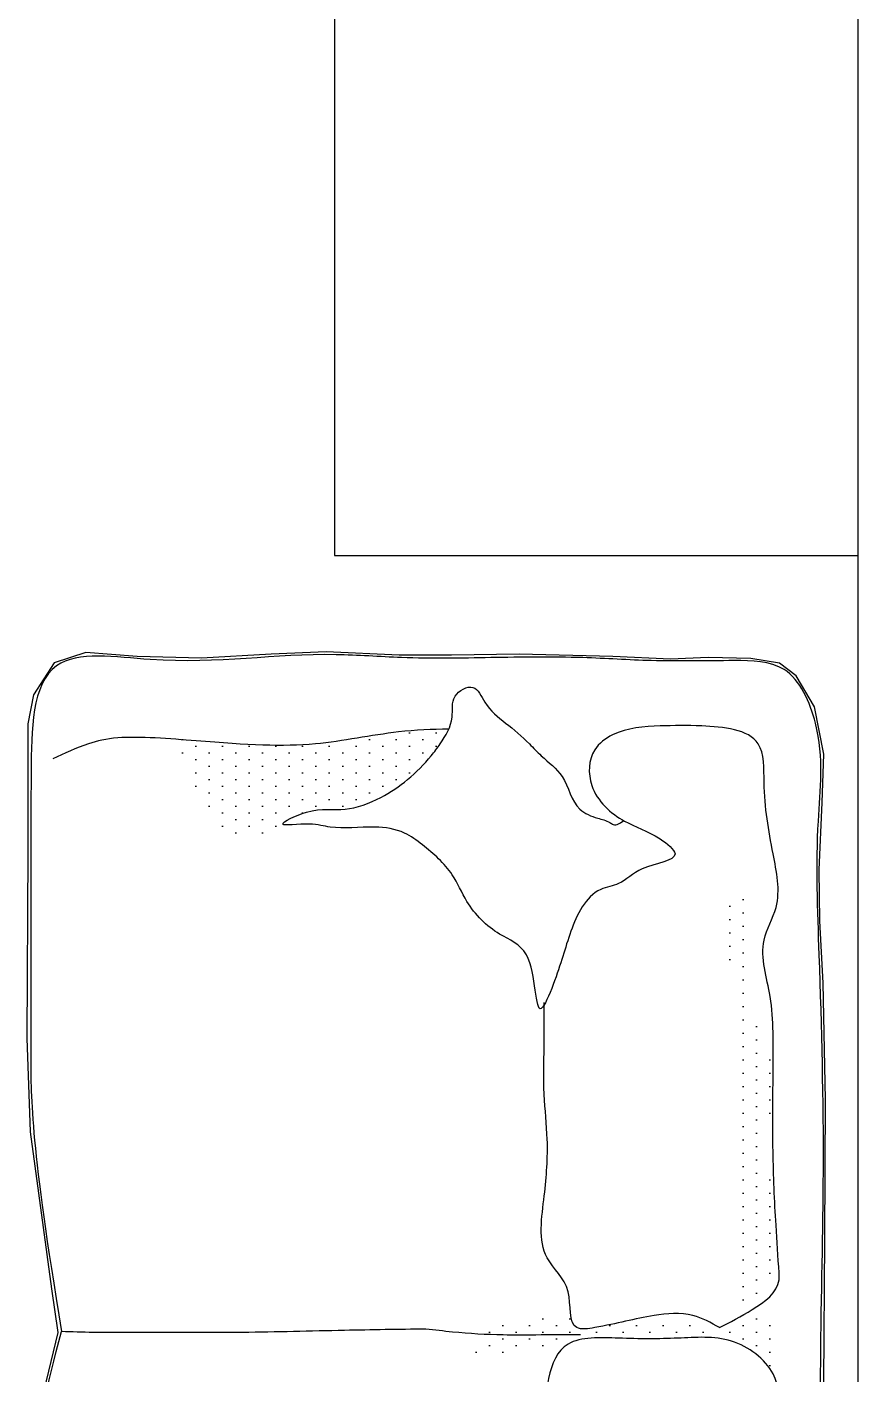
# Model space of a CAD drawing. Header units: millimetres. Extents: x 2377 to 4712, y -254 to 3188.
# Drawn here: x 4098.14 to 4110.65, y 1462.22 to 1482.5 of the extents above; entities that cross this region are included whole.
import ezdxf

# ---------------------------------------------------------------- set-up
doc = ezdxf.new("R2010")
doc.units = ezdxf.units.MM
doc.layers.add('Mobiliario', color=254, linetype='Continuous')
pattern_1 = [(270, (-16020.13355, 16589.06654), (-0.2009610077, -0.1004805038), [0, -0.2009610077])]

msp = doc.modelspace()

# ---------------------------------------------------------------- hatches: boundary and pattern name
at = {"layer": 'Mobiliario', "transparency": 33554687}
h = msp.add_hatch(dxfattribs=at)
h.set_pattern_fill('DOTS', color=256, scale=0.12659, angle=90, style=0)
h.set_pattern_definition(pattern_1)
edge = h.paths.add_edge_path()
edge.add_spline(control_points=[(4104.494, 1471.932), (4104.46, 1471.853), (4104.372, 1471.714), (4104.177, 1471.453), (4103.886, 1471.163), (4103.462, 1470.875), (4102.91, 1470.666), (4102.487, 1470.776), (4101.998, 1470.539), (4101.994, 1470.504)], knot_values=[3.681648, 3.681648, 3.681648, 3.681648, 3.721851, 3.757198, 3.837171, 3.913615, 4.002995, 4.095118, 4.156003, 4.156003, 4.156003, 4.156003], degree=3, periodic=0)
edge.add_spline(control_points=[(4101.994, 1470.504), (4101.71, 1470.343), (4101.302, 1470.112), (4100.796, 1470.619), (4100.646, 1471.196), (4100.408, 1471.607), (4100.294, 1471.804)], knot_values=[0, 0, 0, 0, 0.131695, 0.189836, 0.306557, 0.413914, 0.413914, 0.413914, 0.413914], degree=3, periodic=0)
edge.add_spline(control_points=[(4100.294, 1471.804), (4100.517, 1471.814), (4101.249, 1471.704), (4102.406, 1471.636), (4103.568, 1471.896), (4104.242, 1471.927), (4104.494, 1471.932)], knot_values=[0.452649, 0.452649, 0.452649, 0.452649, 0.558769, 0.799099, 0.998943, 1.118697, 1.118697, 1.118697, 1.118697], degree=3, periodic=0)
h = msp.add_hatch(dxfattribs=at)
h.set_pattern_fill('DOTS', color=256, scale=0.12659, angle=90, style=0)
h.set_pattern_definition(pattern_1)
edge = h.paths.add_edge_path()
edge.add_spline(control_points=[(4109.189, 1463.437), (4109.182, 1463.427), (4109.109, 1463.315), (4108.808, 1463.05), (4108.702, 1463.99), (4108.956, 1464.531), (4108.784, 1465.357), (4108.78, 1466.085), (4108.867, 1467.018), (4108.97, 1468.109), (4108.372, 1469.026), (4108.978, 1469.683), (4108.974, 1468.591), (4108.976, 1468.078), (4109.166, 1467.341), (4109.335, 1467.128), (4109.376, 1467.034)], knot_values=[0.056981, 0.056981, 0.056981, 0.056981, 0.06189, 0.111704, 0.199612, 0.342595, 0.445339, 0.576251, 0.69133, 0.888594, 1.091803, 1.131101, 1.196844, 1.416016, 1.489704, 1.540166, 1.540166, 1.540166, 1.540166], degree=3, periodic=0)
edge.add_spline(control_points=[(4109.376, 1467.034), (4109.376, 1466.906), (4109.373, 1466.685), (4109.371, 1466.464), (4109.37, 1466.37)], knot_values=[0.718639, 0.718639, 0.718639, 0.718639, 0.779129, 0.823446, 0.823446, 0.823446, 0.823446], degree=3, periodic=0)
edge.add_spline(control_points=[(4109.37, 1466.37), (4109.363, 1466.332), (4109.312, 1466.047), (4109.304, 1465.261), (4109.407, 1464.261), (4109.354, 1463.661), (4109.224, 1463.23), (4109.194, 1463.382), (4109.189, 1463.437)], knot_values=[1.646059, 1.646059, 1.646059, 1.646059, 1.663729, 1.776794, 2.033298, 2.084002, 2.130605, 2.148665, 2.148665, 2.148665, 2.148665], degree=3, periodic=0)
h = msp.add_hatch(dxfattribs=at)
h.set_pattern_fill('DOTS', color=256, scale=0.12659, angle=90, style=0)
h.set_pattern_definition([(270, (-16020.13355, 16588.48164), (-0.2009610077, -0.1004805038), [0, -0.2009610077])])
edge = h.paths.add_edge_path()
edge.add_spline(control_points=[(4108.568, 1462.939), (4108.738, 1462.966), (4108.972, 1463.004), (4109.175, 1463.142), (4109.227, 1463.186)], knot_values=[0, 0, 0, 0, 0.080563, 0.111589, 0.111589, 0.111589, 0.111589], degree=3, periodic=0)
edge.add_spline(control_points=[(4109.227, 1463.186), (4109.321, 1463.108), (4109.475, 1462.98), (4109.47, 1462.607), (4109.413, 1462.378), (4109.374, 1462.22)], knot_values=[0, 0, 0, 0, 0.054121, 0.08915, 0.167138, 0.167138, 0.167138, 0.167138], degree=3, periodic=0)
edge.add_spline(control_points=[(4109.374, 1462.22), (4109.374, 1462.221), (4109.282, 1462.457), (4108.744, 1462.817), (4107.906, 1462.747), (4107.119, 1462.743), (4106.41, 1462.804), (4106.191, 1462.594), (4106.151, 1462.544)], knot_values=[1.511928, 1.511928, 1.511928, 1.511928, 1.512363, 1.638201, 1.765577, 1.906885, 2.027828, 2.059082, 2.059082, 2.059082, 2.059082], degree=3, periodic=0)
edge.add_spline(control_points=[(4106.151, 1462.544), (4106.051, 1462.569), (4105.903, 1462.605), (4105.657, 1462.576), (4105.427, 1462.482), (4105.114, 1462.567), (4104.85, 1462.498), (4104.681, 1462.522), (4104.631, 1462.53)], knot_values=[0, 0, 0, 0, 0.048558, 0.071367, 0.116584, 0.162079, 0.218878, 0.242488, 0.242488, 0.242488, 0.242488], degree=3, periodic=0)
edge.add_spline(control_points=[(4104.631, 1462.53), (4104.651, 1462.548), (4104.761, 1462.636), (4105.027, 1462.721), (4105.102, 1462.942), (4105.12, 1463.059)], knot_values=[0.818516, 0.818516, 0.818516, 0.818516, 0.831378, 0.885814, 0.938551, 0.938551, 0.938551, 0.938551], degree=3, periodic=0)
edge.add_spline(control_points=[(4105.12, 1463.059), (4105.176, 1463.047), (4105.272, 1463.027), (4105.484, 1463.039), (4105.697, 1463), (4105.999, 1463.084), (4106.195, 1463.071), (4106.334, 1463.063)], knot_values=[0, 0, 0, 0, 0.027242, 0.046133, 0.100301, 0.127225, 0.192645, 0.192645, 0.192645, 0.192645], degree=3, periodic=0)
edge.add_spline(control_points=[(4106.334, 1463.063), (4106.352, 1463.006), (4106.418, 1462.892), (4106.938, 1462.989), (4107.469, 1462.973), (4108.109, 1463.001), (4108.434, 1462.957), (4108.568, 1462.939)], knot_values=[0, 0, 0, 0, 0.027981, 0.070374, 0.21186, 0.303711, 0.367692, 0.367692, 0.367692, 0.367692], degree=3, periodic=0)

# ---------------------------------------------------------------- linework, layer by layer
at = {"transparency": 33554687}
msp.add_line((4110.652, 1439.9), (4110.652, 1503.708), dxfattribs=at)
at = {"layer": 'Mobiliario', "transparency": 33554687}
for p, q in [((4102.773, 1493.55), (4102.773, 1474.544)), ((4102.773, 1474.544), (4110.652, 1474.544))]:
    msp.add_line(p, q, dxfattribs=at)
msp.add_lwpolyline([(4110.138, 1462.093), (4110.15, 1464.241), (4110.162, 1466.354), (4110.126, 1468.103), (4110.078, 1469.046), (4110.066, 1469.81), (4110.114, 1470.824), (4110.138, 1471.552), (4109.995, 1472.268), (4109.72, 1472.734), (4109.47, 1472.925), (4109.041, 1472.996), (4108.397, 1473.008), (4107.831, 1472.986), (4106.96, 1473.022), (4105.553, 1473.058), (4104.533, 1473.046), (4103.746, 1473.046), (4102.649, 1473.094), (4101.82, 1473.058), (4100.771, 1472.999), (4099.805, 1473.022), (4099.03, 1473.082), (4098.553, 1472.927), (4098.243, 1472.449), (4098.159, 1472.008), (4098.159, 1470.086), (4098.145, 1467.275), (4098.192, 1465.867), (4098.514, 1463.504), (4098.61, 1462.847), (4098.363, 1461.828)], dxfattribs=at)
for points, knots in [([(4110.215, 1441.325), (4110.346, 1445.087), (4110.136, 1449.62), (4109.993, 1452.658), (4110.101, 1458.592), (4110.072, 1462.557), (4110.159, 1465.452), (4110.089, 1468.094), (4109.997, 1470.393), (4110.181, 1471.758), (4109.662, 1472.955), (4108.573, 1472.967), (4107.625, 1472.942), (4106.389, 1473.027), (4105.139, 1473.008), (4103.907, 1472.983), (4102.144, 1473.123), (4100.639, 1472.828), (4098.22, 1473.217), (4098.202, 1470.772), (4098.202, 1469.1), (4098.202, 1467.189), (4098.202, 1465.632), (4098.666, 1462.859)], [0.737576, 0.737576, 0.737576, 0.737576, 0.801944, 1.006538, 1.278115, 1.486206, 1.701351, 1.959422, 2.118136, 2.234578, 2.302688, 2.360055, 2.458724, 2.53985, 2.649091, 2.754807, 2.832413, 3.059351, 3.172115, 3.306557, 3.521702, 3.635058, 3.739936, 3.739936, 3.739936, 3.739936]), ([(4108.568, 1462.918), (4108.728, 1463.001), (4109.06, 1463.174), (4109.477, 1463.469), (4109.452, 1463.952), (4109.405, 1464.591), (4109.364, 1465.563), (4109.371, 1466.53), (4109.381, 1467.309), (4109.344, 1468.006), (4109.116, 1468.662), (4109.525, 1469.323), (4109.345, 1470.163), (4109.216, 1470.92), (4109.26, 1471.906), (4108.351, 1471.989), (4107.653, 1471.983), (4107.058, 1471.944), (4106.599, 1471.603), (4106.574, 1470.978), (4107.101, 1470.507), (4107.563, 1470.382), (4108.086, 1469.96), (4107.36, 1469.892), (4107.115, 1469.59), (4106.592, 1469.514), (4106.28, 1468.819), (4106.164, 1468.305), (4105.775, 1467.384), (4105.832, 1468.609), (4105.184, 1468.834), (4104.775, 1469.251), (4104.547, 1469.81), (4104.181, 1470.125), (4103.801, 1470.414), (4103.31, 1470.484), (4102.802, 1470.41), (4102.412, 1470.532), (4101.779, 1470.432), (4102.483, 1470.777), (4102.91, 1470.666), (4103.462, 1470.875), (4103.886, 1471.163), (4104.177, 1471.453), (4104.408, 1471.763), (4104.586, 1472.059), (4104.508, 1472.439), (4104.893, 1472.651), (4105.046, 1472.253), (4105.357, 1472.021), (4105.659, 1471.765), (4105.923, 1471.479), (4106.274, 1471.228), (4106.351, 1470.734), (4106.701, 1470.591), (4106.879, 1470.555), (4106.998, 1470.464), (4107.071, 1470.514), (4107.125, 1470.551)], [0, 0, 0, 0, 0.044307, 0.091739, 0.100161, 0.156702, 0.244649, 0.329296, 0.385727, 0.428198, 0.49558, 0.536858, 0.600441, 0.685746, 0.732135, 0.802354, 0.851688, 0.909055, 0.936587, 0.979057, 1.036449, 1.083735, 1.108664, 1.15125, 1.184502, 1.206791, 1.267453, 1.334367, 1.365908, 1.431792, 1.471984, 1.526827, 1.563132, 1.612989, 1.638407, 1.674345, 1.727204, 1.752122, 1.783837, 1.815361, 1.861307, 1.905885, 1.944012, 1.983898, 2.001527, 2.036259, 2.061197, 2.084841, 2.107417, 2.142317, 2.17979, 2.199733, 2.234633, 2.278817, 2.30246, 2.317671, 2.322373, 2.335559, 2.335559, 2.335559, 2.335559]), ([(4104.494, 1471.932), (4104.242, 1471.927), (4103.568, 1471.896), (4102.406, 1471.636), (4101.219, 1471.706), (4099.586, 1471.845), (4099.01, 1471.706), (4098.709, 1471.566), (4098.533, 1471.485)], [0.4526492, 0.4526492, 0.4526492, 0.4526492, 0.5724028, 0.7722474, 1.0125768, 1.1328971, 1.1980407, 1.2899035, 1.2899035, 1.2899035, 1.2899035]), ([(4108.568, 1462.918), (4108.438, 1462.992), (4108.136, 1463.162), (4107.452, 1463.104), (4106.95, 1462.954), (4106.266, 1462.854), (4106.391, 1463.553), (4105.798, 1464.005), (4105.943, 1464.898), (4106, 1465.692), (4105.907, 1466.487), (4105.933, 1467.143), (4105.929, 1467.606), (4105.93, 1467.785), (4105.93, 1467.814)], [0, 0, 0, 0, 0.0348335, 0.0806442, 0.1525795, 0.1737229, 0.2176359, 0.2647711, 0.338623, 0.4057285, 0.4587502, 0.5257624, 0.5610325, 0.5680864, 0.5680864, 0.5680864, 0.5680864]), ([(4104.147, 1462.897), (4103.74, 1462.891), (4102.819, 1462.878), (4101.397, 1462.835), (4100.137, 1462.851), (4099.224, 1462.84), (4098.814, 1462.855), (4098.666, 1462.859)], [0, 0, 0, 0, 0.0963485, 0.217519, 0.3362423, 0.3943926, 0.4332617, 0.4332617, 0.4332617, 0.4332617]), ([(4106.473, 1462.808), (4106.249, 1462.808), (4105.861, 1462.809), (4105.22, 1462.802), (4104.667, 1462.836), (4104.281, 1462.881), (4104.147, 1462.897)], [0, 0, 0, 0, 0.0528583, 0.0916214, 0.1516312, 0.1835417, 0.1835417, 0.1835417, 0.1835417]), ([(4098.205, 1455.134), (4098.202, 1455.356), (4098.202, 1455.867), (4098.202, 1456.704), (4098.202, 1457.802), (4098.202, 1459.681), (4098.202, 1461.223), (4098.666, 1462.859)], [0.5015608, 0.5015608, 0.5015608, 0.5015608, 0.5535628, 0.6214641, 0.6997888, 0.813042, 1.0655394, 1.0655394, 1.0655394, 1.0655394]), ([(4108.836, 1452.858), (4109.061, 1452.986), (4109.592, 1453.29), (4109.616, 1454.444), (4109.48, 1455.843), (4109.377, 1457.669), (4109.488, 1459.442), (4109.273, 1460.925), (4109.659, 1462.147), (4108.756, 1462.821), (4107.901, 1462.744), (4107.124, 1462.751), (4105.969, 1462.811), (4105.94, 1461.408), (4105.871, 1460.379), (4106.51, 1459.498), (4106.118, 1458.665), (4106.267, 1457.934), (4106.503, 1457.295), (4107.255, 1457.034), (4107.725, 1456.943), (4108.543, 1457.039), (4107.802, 1456.646), (4107.197, 1456.545), (4106.897, 1454.81), (4106.189, 1456.212), (4105.44, 1455.272), (4105.882, 1454.035), (4105.123, 1454.855), (4104.379, 1454.96), (4104.269, 1455.83), (4103.359, 1456.664), (4102.476, 1454.733), (4103.764, 1455.337), (4104.083, 1456.052), (4104.094, 1457.1), (4105.695, 1456.875), (4105.028, 1457), (4105.14, 1457.499), (4105.484, 1457.798), (4105.633, 1458.226), (4105.639, 1459.013), (4106.103, 1457.821), (4106.502, 1457.339), (4107.142, 1457.006), (4107.748, 1457.082), (4108.106, 1457.075), (4108.255, 1457.072)], [0, 0, 0, 0, 0.057815, 0.136678, 0.243284, 0.402154, 0.564395, 0.659688, 0.762209, 0.824971, 0.888499, 0.958977, 1.019297, 1.122226, 1.210681, 1.275516, 1.353826, 1.403704, 1.451015, 1.506182, 1.570003, 1.598194, 1.631447, 1.68828, 1.783225, 1.840339, 1.905349, 1.975889, 2.016081, 2.090435, 2.144149, 2.207694, 2.306699, 2.366922, 2.42378, 2.506024, 2.569552, 2.588531, 2.61322, 2.664073, 2.69753, 2.725965, 2.800349, 2.845501, 2.903841, 2.953175, 2.988414, 2.988414, 2.988414, 2.988414])]:
    msp.add_open_spline(points, degree=3, knots=knots, dxfattribs=at)

doc.saveas('drawing.dxf')
